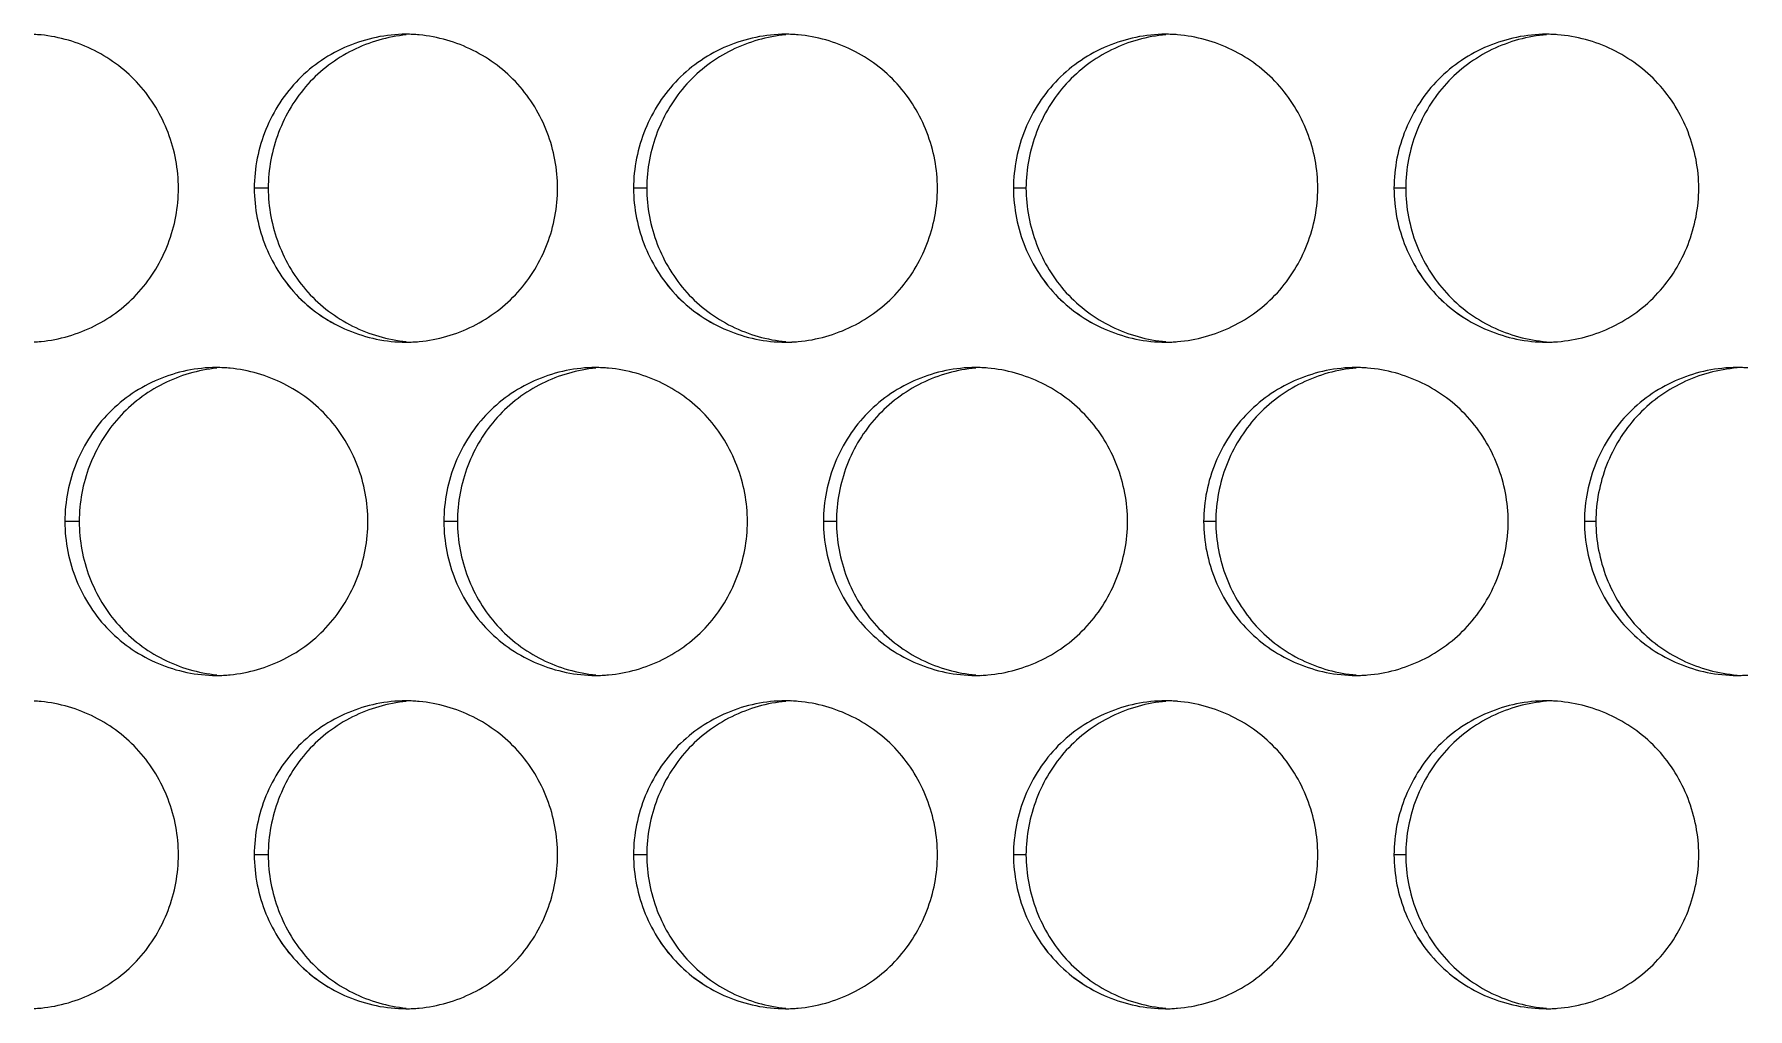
# Model space of a CAD drawing. Header units: millimetres. Extents: x 1177 to 4147, y 93 to 2194.
# Drawn here: x 1663.32 to 1696.71, y 1862.72 to 1881.71 of the extents above; entities that cross this region are included whole.
import ezdxf

# ---------------------------------------------------------------- set-up
doc = ezdxf.new("R2010")
doc.units = ezdxf.units.MM
doc.header["$LTSCALE"] = 0.1
doc.layers.add('标注', color=251, linetype='Continuous', lineweight=9)

msp = doc.modelspace()

# ---------------------------------------------------------------- linework, layer by layer
at = {"layer": '标注'}
for p, q in [((1667.882, 1878.712), (1667.61, 1878.712)), ((1667.882, 1878.712), (1667.61, 1878.712)), ((1675.259, 1878.712), (1675.001, 1878.712)), ((1675.259, 1878.712), (1675.001, 1878.712)), ((1682.649, 1878.712), (1682.405, 1878.712)), ((1682.649, 1878.712), (1682.405, 1878.712)), ((1690.05, 1878.712), (1689.82, 1878.712)), ((1690.05, 1878.712), (1689.82, 1878.712)), ((1664.198, 1872.217), (1663.919, 1872.217)), ((1671.569, 1872.217), (1671.304, 1872.217)), ((1678.953, 1872.217), (1678.701, 1872.217)), ((1686.348, 1872.217), (1686.111, 1872.217)), ((1693.755, 1872.217), (1693.531, 1872.217)), ((1667.882, 1865.722), (1667.61, 1865.722)), ((1667.882, 1865.722), (1667.61, 1865.722)), ((1675.259, 1865.722), (1675.001, 1865.722)), ((1675.259, 1865.722), (1675.001, 1865.722)), ((1682.649, 1865.722), (1682.405, 1865.722)), ((1682.649, 1865.722), (1682.405, 1865.722)), ((1690.05, 1865.722), (1689.82, 1865.722)), ((1690.05, 1865.722), (1689.82, 1865.722))]:
    msp.add_line(p, q, dxfattribs=at)
for centre, radius, start, end in [((1663.178, 1878.898), 2.814, 84.382, 87.0654), ((1663.178, 1878.898), 2.814, 84.382, 87.0654), ((1670.565, 1878.937), 2.775, 87.2199, 89.9959), ((1670.565, 1878.937), 2.775, 87.2199, 89.9959), ((1670.562, 1878.892), 2.82, 84.6767, 87.2203), ((1670.562, 1878.892), 2.82, 84.6767, 87.2203), ((1677.961, 1878.929), 2.783, 87.3736, 89.9963), ((1677.961, 1878.929), 2.783, 87.3736, 89.9963), ((1677.959, 1878.886), 2.826, 84.9693, 87.374), ((1677.959, 1878.886), 2.826, 84.9693, 87.374), ((1685.369, 1878.921), 2.791, 87.5261, 89.9967), ((1685.369, 1878.921), 2.791, 87.5261, 89.9967), ((1685.367, 1878.881), 2.831, 85.2599, 87.5264), ((1685.367, 1878.881), 2.831, 85.2599, 87.5264), ((1692.789, 1878.914), 2.798, 87.6774, 89.9971), ((1692.789, 1878.914), 2.798, 87.6774, 89.9971), ((1692.787, 1878.876), 2.836, 85.5486, 87.6777), ((1692.787, 1878.876), 2.836, 85.5486, 87.6777), ((1663.178, 1878.526), 2.814, 272.9346, 275.618), ((1663.178, 1878.526), 2.814, 272.9346, 275.618), ((1670.565, 1878.488), 2.775, 270.0041, 272.7801), ((1670.565, 1878.488), 2.775, 270.0041, 272.7801), ((1670.562, 1878.532), 2.82, 272.7797, 275.3233), ((1670.562, 1878.532), 2.82, 272.7797, 275.3233), ((1677.961, 1878.495), 2.783, 270.0037, 272.6264), ((1677.961, 1878.495), 2.783, 270.0037, 272.6264), ((1677.959, 1878.538), 2.826, 272.626, 275.0307), ((1677.959, 1878.538), 2.826, 272.626, 275.0307), ((1685.369, 1878.503), 2.791, 270.0033, 272.4739), ((1685.369, 1878.503), 2.791, 270.0033, 272.4739), ((1685.367, 1878.543), 2.831, 272.4736, 274.7401), ((1685.367, 1878.543), 2.831, 272.4736, 274.7401), ((1692.789, 1878.51), 2.798, 270.0029, 272.3226), ((1692.789, 1878.51), 2.798, 270.0029, 272.3226), ((1692.787, 1878.548), 2.836, 272.3223, 274.4514), ((1692.787, 1878.548), 2.836, 272.3223, 274.4514), ((1666.871, 1872.445), 2.771, 87.1426, 89.9956), ((1666.869, 1872.399), 2.817, 84.5296, 87.143), ((1674.261, 1872.437), 2.779, 87.2969, 89.9961), ((1674.259, 1872.394), 2.823, 84.8233, 87.2973), ((1681.664, 1872.43), 2.787, 87.45, 89.9965), ((1681.662, 1872.388), 2.829, 85.1149, 87.4503), ((1689.078, 1872.423), 2.794, 87.6019, 89.9969), ((1689.076, 1872.383), 2.833, 85.4045, 87.6022), ((1696.502, 1872.416), 2.801, 87.7527, 89.9973), ((1696.501, 1872.379), 2.838, 85.6923, 87.753), ((1666.871, 1871.988), 2.771, 270.0044, 272.8574), ((1666.869, 1872.034), 2.817, 272.857, 275.4704), ((1674.261, 1871.996), 2.779, 270.0039, 272.7031), ((1674.259, 1872.04), 2.823, 272.7027, 275.1767), ((1681.664, 1872.004), 2.787, 270.0035, 272.55), ((1681.662, 1872.045), 2.829, 272.5497, 274.8851), ((1689.078, 1872.011), 2.794, 270.0031, 272.3981), ((1689.076, 1872.05), 2.833, 272.3978, 274.5955), ((1696.502, 1872.018), 2.801, 270.0027, 272.2473), ((1696.501, 1872.055), 2.838, 272.247, 274.3077), ((1663.178, 1865.907), 2.814, 84.382, 87.0654), ((1663.178, 1865.907), 2.814, 84.382, 87.0654), ((1670.565, 1865.946), 2.775, 87.2199, 89.9959), ((1670.565, 1865.946), 2.775, 87.2199, 89.9959), ((1670.562, 1865.901), 2.82, 84.6767, 87.2203), ((1670.562, 1865.901), 2.82, 84.6767, 87.2203), ((1677.961, 1865.938), 2.783, 87.3736, 89.9963), ((1677.961, 1865.938), 2.783, 87.3736, 89.9963), ((1677.959, 1865.896), 2.826, 84.9693, 87.374), ((1677.959, 1865.896), 2.826, 84.9693, 87.374), ((1685.369, 1865.931), 2.791, 87.5261, 89.9967), ((1685.369, 1865.931), 2.791, 87.5261, 89.9967), ((1685.367, 1865.891), 2.831, 85.2599, 87.5264), ((1685.367, 1865.891), 2.831, 85.2599, 87.5264), ((1692.789, 1865.924), 2.798, 87.6774, 89.9971), ((1692.789, 1865.924), 2.798, 87.6774, 89.9971), ((1692.787, 1865.886), 2.836, 85.5486, 87.6777), ((1692.787, 1865.886), 2.836, 85.5486, 87.6777), ((1663.178, 1865.536), 2.814, 272.9346, 275.618), ((1663.178, 1865.536), 2.814, 272.9346, 275.618), ((1670.565, 1865.497), 2.775, 270.0041, 272.7801), ((1670.565, 1865.497), 2.775, 270.0041, 272.7801), ((1670.562, 1865.542), 2.82, 272.7797, 275.3233), ((1670.562, 1865.542), 2.82, 272.7797, 275.3233), ((1677.961, 1865.505), 2.783, 270.0037, 272.6264), ((1677.961, 1865.505), 2.783, 270.0037, 272.6264), ((1677.959, 1865.548), 2.826, 272.626, 275.0307), ((1677.959, 1865.548), 2.826, 272.626, 275.0307), ((1685.369, 1865.512), 2.791, 270.0033, 272.4739), ((1685.369, 1865.512), 2.791, 270.0033, 272.4739), ((1685.367, 1865.553), 2.831, 272.4736, 274.7401), ((1685.367, 1865.553), 2.831, 272.4736, 274.7401), ((1692.789, 1865.519), 2.798, 270.0029, 272.3226), ((1692.789, 1865.519), 2.798, 270.0029, 272.3226), ((1692.787, 1865.557), 2.836, 272.3223, 274.4514), ((1692.787, 1865.557), 2.836, 272.3223, 274.4514)]:
    msp.add_arc(centre, radius, start, end, dxfattribs=at)
for points, knots in [([(1666.133, 1878.712), (1666.133, 1879.079), (1665.992, 1879.817), (1665.417, 1880.778), (1664.528, 1881.453), (1663.814, 1881.663), (1663.454, 1881.699)], [0, 0, 0, 0, 0.251882, 0.502594, 0.751694, 1, 1, 1, 1]), ([(1666.133, 1878.712), (1666.133, 1879.079), (1665.992, 1879.817), (1665.417, 1880.778), (1664.528, 1881.453), (1663.814, 1881.663), (1663.454, 1881.699)], [0, 0, 0, 0, 0.251882, 0.502594, 0.751694, 1, 1, 1, 1]), ([(1670.572, 1881.7), (1670.211, 1881.666), (1669.494, 1881.458), (1668.601, 1880.784), (1668.023, 1879.82), (1667.882, 1879.08), (1667.882, 1878.712)], [0, 0, 0, 0, 0.248267, 0.497316, 0.748031, 1, 1, 1, 1]), ([(1670.572, 1881.7), (1670.211, 1881.666), (1669.494, 1881.458), (1668.601, 1880.784), (1668.023, 1879.82), (1667.882, 1879.08), (1667.882, 1878.712)], [0, 0, 0, 0, 0.248267, 0.497316, 0.748031, 1, 1, 1, 1]), ([(1673.522, 1878.712), (1673.522, 1879.08), (1673.38, 1879.821), (1672.8, 1880.784), (1671.904, 1881.458), (1671.186, 1881.666), (1670.824, 1881.7)], [0, 0, 0, 0, 0.251703, 0.502328, 0.751505, 1, 1, 1, 1]), ([(1673.522, 1878.712), (1673.522, 1879.08), (1673.38, 1879.821), (1672.8, 1880.784), (1671.904, 1881.458), (1671.186, 1881.666), (1670.824, 1881.7)], [0, 0, 0, 0, 0.251703, 0.502328, 0.751505, 1, 1, 1, 1]), ([(1677.968, 1881.701), (1677.605, 1881.669), (1676.884, 1881.463), (1675.985, 1880.79), (1675.402, 1879.824), (1675.259, 1879.082), (1675.259, 1878.712)], [0, 0, 0, 0, 0.248447, 0.497573, 0.748204, 1, 1, 1, 1]), ([(1677.968, 1881.701), (1677.605, 1881.669), (1676.884, 1881.463), (1675.985, 1880.79), (1675.402, 1879.824), (1675.259, 1879.082), (1675.259, 1878.712)], [0, 0, 0, 0, 0.248447, 0.497573, 0.748204, 1, 1, 1, 1]), ([(1680.923, 1878.712), (1680.923, 1879.082), (1680.78, 1879.825), (1680.195, 1880.79), (1679.293, 1881.464), (1678.571, 1881.669), (1678.207, 1881.701)], [0, 0, 0, 0, 0.251533, 0.502074, 0.751327, 1, 1, 1, 1]), ([(1680.923, 1878.712), (1680.923, 1879.082), (1680.78, 1879.825), (1680.195, 1880.79), (1679.293, 1881.464), (1678.571, 1881.669), (1678.207, 1881.701)], [0, 0, 0, 0, 0.251533, 0.502074, 0.751327, 1, 1, 1, 1]), ([(1685.376, 1881.702), (1685.011, 1881.672), (1684.286, 1881.469), (1683.38, 1880.796), (1682.793, 1879.828), (1682.649, 1879.083), (1682.649, 1878.712)], [0, 0, 0, 0, 0.248617, 0.497817, 0.748368, 1, 1, 1, 1]), ([(1685.376, 1881.702), (1685.011, 1881.672), (1684.286, 1881.469), (1683.38, 1880.796), (1682.793, 1879.828), (1682.649, 1879.083), (1682.649, 1878.712)], [0, 0, 0, 0, 0.248617, 0.497817, 0.748368, 1, 1, 1, 1]), ([(1688.336, 1878.712), (1688.336, 1879.083), (1688.191, 1879.829), (1687.602, 1880.796), (1686.694, 1881.469), (1685.967, 1881.672), (1685.601, 1881.702)], [0, 0, 0, 0, 0.251371, 0.501834, 0.751159, 1, 1, 1, 1]), ([(1688.336, 1878.712), (1688.336, 1879.083), (1688.191, 1879.829), (1687.602, 1880.796), (1686.694, 1881.469), (1685.967, 1881.672), (1685.601, 1881.702)], [0, 0, 0, 0, 0.251371, 0.501834, 0.751159, 1, 1, 1, 1]), ([(1692.795, 1881.703), (1692.428, 1881.675), (1691.699, 1881.474), (1690.787, 1880.801), (1690.195, 1879.832), (1690.05, 1879.084), (1690.05, 1878.712)], [0, 0, 0, 0, 0.248776, 0.498047, 0.748524, 1, 1, 1, 1]), ([(1692.795, 1881.703), (1692.428, 1881.675), (1691.699, 1881.474), (1690.787, 1880.801), (1690.195, 1879.832), (1690.05, 1879.084), (1690.05, 1878.712)], [0, 0, 0, 0, 0.248776, 0.498047, 0.748524, 1, 1, 1, 1]), ([(1695.76, 1878.712), (1695.76, 1879.084), (1695.614, 1879.832), (1695.02, 1880.802), (1694.105, 1881.474), (1693.375, 1881.675), (1693.007, 1881.704)], [0, 0, 0, 0, 0.251218, 0.501606, 0.751001, 1, 1, 1, 1]), ([(1695.76, 1878.712), (1695.76, 1879.084), (1695.614, 1879.832), (1695.02, 1880.802), (1694.105, 1881.474), (1693.375, 1881.675), (1693.007, 1881.704)], [0, 0, 0, 0, 0.251218, 0.501606, 0.751001, 1, 1, 1, 1]), ([(1663.454, 1875.726), (1663.814, 1875.761), (1664.528, 1875.971), (1665.417, 1876.646), (1665.992, 1877.607), (1666.133, 1878.345), (1666.133, 1878.712)], [0, 0, 0, 0, 0.248306, 0.497406, 0.748118, 1, 1, 1, 1]), ([(1663.454, 1875.726), (1663.814, 1875.761), (1664.528, 1875.971), (1665.417, 1876.646), (1665.992, 1877.607), (1666.133, 1878.345), (1666.133, 1878.712)], [0, 0, 0, 0, 0.248306, 0.497406, 0.748118, 1, 1, 1, 1]), ([(1667.882, 1878.712), (1667.882, 1878.344), (1668.023, 1877.604), (1668.601, 1876.641), (1669.494, 1875.966), (1670.211, 1875.758), (1670.572, 1875.724)], [0, 0, 0, 0, 0.251969, 0.502684, 0.751733, 1, 1, 1, 1]), ([(1667.882, 1878.712), (1667.882, 1878.344), (1668.023, 1877.604), (1668.601, 1876.641), (1669.494, 1875.966), (1670.211, 1875.758), (1670.572, 1875.724)], [0, 0, 0, 0, 0.251969, 0.502684, 0.751733, 1, 1, 1, 1]), ([(1670.824, 1875.724), (1671.186, 1875.758), (1671.904, 1875.966), (1672.8, 1876.64), (1673.38, 1877.603), (1673.522, 1878.344), (1673.522, 1878.712)], [0, 0, 0, 0, 0.248495, 0.497672, 0.748297, 1, 1, 1, 1]), ([(1670.824, 1875.724), (1671.186, 1875.758), (1671.904, 1875.966), (1672.8, 1876.64), (1673.38, 1877.603), (1673.522, 1878.344), (1673.522, 1878.712)], [0, 0, 0, 0, 0.248495, 0.497672, 0.748297, 1, 1, 1, 1]), ([(1675.259, 1878.712), (1675.259, 1878.343), (1675.402, 1877.6), (1675.985, 1876.635), (1676.884, 1875.961), (1677.605, 1875.755), (1677.968, 1875.723)], [0, 0, 0, 0, 0.251796, 0.502427, 0.751553, 1, 1, 1, 1]), ([(1675.259, 1878.712), (1675.259, 1878.343), (1675.402, 1877.6), (1675.985, 1876.635), (1676.884, 1875.961), (1677.605, 1875.755), (1677.968, 1875.723)], [0, 0, 0, 0, 0.251796, 0.502427, 0.751553, 1, 1, 1, 1]), ([(1678.207, 1875.723), (1678.571, 1875.755), (1679.293, 1875.961), (1680.195, 1876.634), (1680.78, 1877.599), (1680.923, 1878.342), (1680.923, 1878.712)], [0, 0, 0, 0, 0.248673, 0.497926, 0.748467, 1, 1, 1, 1]), ([(1678.207, 1875.723), (1678.571, 1875.755), (1679.293, 1875.961), (1680.195, 1876.634), (1680.78, 1877.599), (1680.923, 1878.342), (1680.923, 1878.712)], [0, 0, 0, 0, 0.248673, 0.497926, 0.748467, 1, 1, 1, 1]), ([(1682.649, 1878.712), (1682.649, 1878.341), (1682.793, 1877.596), (1683.38, 1876.629), (1684.286, 1875.956), (1685.011, 1875.752), (1685.376, 1875.722)], [0, 0, 0, 0, 0.251632, 0.502183, 0.751383, 1, 1, 1, 1]), ([(1682.649, 1878.712), (1682.649, 1878.341), (1682.793, 1877.596), (1683.38, 1876.629), (1684.286, 1875.956), (1685.011, 1875.752), (1685.376, 1875.722)], [0, 0, 0, 0, 0.251632, 0.502183, 0.751383, 1, 1, 1, 1]), ([(1685.601, 1875.722), (1685.967, 1875.752), (1686.694, 1875.955), (1687.602, 1876.628), (1688.191, 1877.596), (1688.336, 1878.341), (1688.336, 1878.712)], [0, 0, 0, 0, 0.248841, 0.498166, 0.748629, 1, 1, 1, 1]), ([(1685.601, 1875.722), (1685.967, 1875.752), (1686.694, 1875.955), (1687.602, 1876.628), (1688.191, 1877.596), (1688.336, 1878.341), (1688.336, 1878.712)], [0, 0, 0, 0, 0.248841, 0.498166, 0.748629, 1, 1, 1, 1]), ([(1690.05, 1878.712), (1690.05, 1878.34), (1690.195, 1877.592), (1690.787, 1876.623), (1691.699, 1875.95), (1692.428, 1875.749), (1692.795, 1875.721)], [0, 0, 0, 0, 0.251476, 0.501953, 0.751224, 1, 1, 1, 1]), ([(1690.05, 1878.712), (1690.05, 1878.34), (1690.195, 1877.592), (1690.787, 1876.623), (1691.699, 1875.95), (1692.428, 1875.749), (1692.795, 1875.721)], [0, 0, 0, 0, 0.251476, 0.501953, 0.751224, 1, 1, 1, 1]), ([(1693.007, 1875.721), (1693.375, 1875.749), (1694.105, 1875.95), (1695.02, 1876.622), (1695.614, 1877.592), (1695.76, 1878.34), (1695.76, 1878.712)], [0, 0, 0, 0, 0.248999, 0.498394, 0.748782, 1, 1, 1, 1]), ([(1693.007, 1875.721), (1693.375, 1875.749), (1694.105, 1875.95), (1695.02, 1876.622), (1695.614, 1877.592), (1695.76, 1878.34), (1695.76, 1878.712)], [0, 0, 0, 0, 0.248999, 0.498394, 0.748782, 1, 1, 1, 1]), ([(1667.838, 1877.565), (1667.984, 1877.206), (1668.415, 1876.535), (1669.079, 1876.093), (1669.435, 1875.944)], [0, 0, 0, 0, 0.501322, 1, 1, 1, 1]), ([(1675.229, 1877.565), (1675.376, 1877.205), (1675.808, 1876.535), (1676.473, 1876.093), (1676.829, 1875.944)], [0, 0, 0, 0, 0.501161, 1, 1, 1, 1]), ([(1682.633, 1877.565), (1682.78, 1877.205), (1683.213, 1876.535), (1683.879, 1876.093), (1684.236, 1875.944)], [0, 0, 0, 0, 0.501009, 1, 1, 1, 1]), ([(1690.049, 1877.565), (1690.196, 1877.205), (1690.63, 1876.534), (1691.296, 1876.093), (1691.654, 1875.944)], [0, 0, 0, 0, 0.500865, 1, 1, 1, 1]), ([(1666.878, 1875.204), (1666.518, 1875.169), (1665.803, 1874.96), (1664.914, 1874.285), (1664.338, 1873.323), (1664.198, 1872.585), (1664.198, 1872.217)], [0, 0, 0, 0, 0.248174, 0.497183, 0.747941, 1, 1, 1, 1]), ([(1669.826, 1872.217), (1669.826, 1872.585), (1669.684, 1873.324), (1669.107, 1874.286), (1668.215, 1874.96), (1667.499, 1875.17), (1667.137, 1875.204)], [0, 0, 0, 0, 0.251792, 0.50246, 0.751598, 1, 1, 1, 1]), ([(1674.268, 1875.205), (1673.906, 1875.172), (1673.187, 1874.965), (1672.291, 1874.291), (1671.711, 1873.327), (1671.569, 1872.586), (1671.569, 1872.217)], [0, 0, 0, 0, 0.248358, 0.497446, 0.748118, 1, 1, 1, 1]), ([(1677.221, 1872.217), (1677.221, 1872.586), (1677.078, 1873.328), (1676.496, 1874.292), (1675.597, 1874.966), (1674.877, 1875.173), (1674.514, 1875.205)], [0, 0, 0, 0, 0.251617, 0.502199, 0.751415, 1, 1, 1, 1]), ([(1681.67, 1875.207), (1681.306, 1875.175), (1680.583, 1874.971), (1679.681, 1874.297), (1679.096, 1873.331), (1678.953, 1872.587), (1678.953, 1872.217)], [0, 0, 0, 0, 0.248533, 0.497696, 0.748287, 1, 1, 1, 1]), ([(1684.628, 1872.217), (1684.628, 1872.587), (1684.484, 1873.331), (1683.897, 1874.298), (1682.992, 1874.971), (1682.268, 1875.175), (1681.903, 1875.207)], [0, 0, 0, 0, 0.251451, 0.501952, 0.751242, 1, 1, 1, 1]), ([(1689.084, 1875.208), (1688.718, 1875.178), (1687.991, 1874.976), (1687.082, 1874.303), (1686.492, 1873.335), (1686.348, 1872.588), (1686.348, 1872.217)], [0, 0, 0, 0, 0.248698, 0.497934, 0.748447, 1, 1, 1, 1]), ([(1692.046, 1872.217), (1692.046, 1872.588), (1691.901, 1873.335), (1691.309, 1874.304), (1690.398, 1874.976), (1689.67, 1875.178), (1689.303, 1875.208)], [0, 0, 0, 0, 0.251294, 0.501718, 0.751079, 1, 1, 1, 1]), ([(1696.509, 1875.209), (1696.141, 1875.181), (1695.41, 1874.981), (1694.495, 1874.309), (1693.9, 1873.338), (1693.755, 1872.589), (1693.755, 1872.217)], [0, 0, 0, 0, 0.248852, 0.498158, 0.748599, 1, 1, 1, 1]), ([(1664.198, 1872.217), (1664.198, 1871.849), (1664.338, 1871.11), (1664.914, 1870.148), (1665.803, 1869.474), (1666.518, 1869.264), (1666.878, 1869.23)], [0, 0, 0, 0, 0.252059, 0.502817, 0.751826, 1, 1, 1, 1]), ([(1667.137, 1869.23), (1667.499, 1869.264), (1668.215, 1869.473), (1669.107, 1870.148), (1669.684, 1871.11), (1669.826, 1871.849), (1669.826, 1872.217)], [0, 0, 0, 0, 0.248402, 0.49754, 0.748208, 1, 1, 1, 1]), ([(1671.569, 1872.217), (1671.569, 1871.848), (1671.711, 1871.107), (1672.291, 1870.142), (1673.187, 1869.468), (1673.906, 1869.261), (1674.268, 1869.228)], [0, 0, 0, 0, 0.251882, 0.502554, 0.751642, 1, 1, 1, 1]), ([(1674.514, 1869.228), (1674.877, 1869.261), (1675.597, 1869.468), (1676.496, 1870.142), (1677.078, 1871.106), (1677.221, 1871.848), (1677.221, 1872.217)], [0, 0, 0, 0, 0.248585, 0.497801, 0.748383, 1, 1, 1, 1]), ([(1678.953, 1872.217), (1678.953, 1871.847), (1679.096, 1871.103), (1679.681, 1870.136), (1680.583, 1869.463), (1681.306, 1869.258), (1681.67, 1869.227)], [0, 0, 0, 0, 0.251713, 0.502304, 0.751467, 1, 1, 1, 1]), ([(1681.903, 1869.227), (1682.268, 1869.258), (1682.992, 1869.463), (1683.897, 1870.136), (1684.484, 1871.102), (1684.628, 1871.847), (1684.628, 1872.217)], [0, 0, 0, 0, 0.248758, 0.498048, 0.748549, 1, 1, 1, 1]), ([(1686.348, 1872.217), (1686.348, 1871.846), (1686.492, 1871.099), (1687.082, 1870.13), (1687.991, 1869.458), (1688.718, 1869.255), (1689.084, 1869.226)], [0, 0, 0, 0, 0.251553, 0.502066, 0.751302, 1, 1, 1, 1]), ([(1689.303, 1869.226), (1689.67, 1869.255), (1690.398, 1869.458), (1691.309, 1870.13), (1691.901, 1871.098), (1692.046, 1871.845), (1692.046, 1872.217)], [0, 0, 0, 0, 0.248921, 0.498282, 0.748706, 1, 1, 1, 1]), ([(1693.755, 1872.217), (1693.755, 1871.844), (1693.9, 1871.095), (1694.495, 1870.125), (1695.41, 1869.453), (1696.141, 1869.253), (1696.509, 1869.225)], [0, 0, 0, 0, 0.251401, 0.501842, 0.751148, 1, 1, 1, 1]), ([(1666.133, 1865.722), (1666.133, 1866.089), (1665.992, 1866.827), (1665.417, 1867.788), (1664.528, 1868.463), (1663.814, 1868.673), (1663.454, 1868.708)], [0, 0, 0, 0, 0.251882, 0.502594, 0.751694, 1, 1, 1, 1]), ([(1666.133, 1865.722), (1666.133, 1866.089), (1665.992, 1866.827), (1665.417, 1867.788), (1664.528, 1868.463), (1663.814, 1868.673), (1663.454, 1868.708)], [0, 0, 0, 0, 0.251882, 0.502594, 0.751694, 1, 1, 1, 1]), ([(1670.572, 1868.71), (1670.211, 1868.676), (1669.494, 1868.468), (1668.601, 1867.793), (1668.023, 1866.83), (1667.882, 1866.09), (1667.882, 1865.722)], [0, 0, 0, 0, 0.248267, 0.497316, 0.748031, 1, 1, 1, 1]), ([(1670.572, 1868.71), (1670.211, 1868.676), (1669.494, 1868.468), (1668.601, 1867.793), (1668.023, 1866.83), (1667.882, 1866.09), (1667.882, 1865.722)], [0, 0, 0, 0, 0.248267, 0.497316, 0.748031, 1, 1, 1, 1]), ([(1673.522, 1865.722), (1673.522, 1866.09), (1673.38, 1866.831), (1672.8, 1867.794), (1671.904, 1868.468), (1671.186, 1868.676), (1670.824, 1868.71)], [0, 0, 0, 0, 0.251703, 0.502328, 0.751505, 1, 1, 1, 1]), ([(1673.522, 1865.722), (1673.522, 1866.09), (1673.38, 1866.831), (1672.8, 1867.794), (1671.904, 1868.468), (1671.186, 1868.676), (1670.824, 1868.71)], [0, 0, 0, 0, 0.251703, 0.502328, 0.751505, 1, 1, 1, 1]), ([(1677.968, 1868.711), (1677.605, 1868.679), (1676.884, 1868.473), (1675.985, 1867.799), (1675.402, 1866.834), (1675.259, 1866.091), (1675.259, 1865.722)], [0, 0, 0, 0, 0.248447, 0.497573, 0.748204, 1, 1, 1, 1]), ([(1677.968, 1868.711), (1677.605, 1868.679), (1676.884, 1868.473), (1675.985, 1867.799), (1675.402, 1866.834), (1675.259, 1866.091), (1675.259, 1865.722)], [0, 0, 0, 0, 0.248447, 0.497573, 0.748204, 1, 1, 1, 1]), ([(1680.923, 1865.722), (1680.923, 1866.091), (1680.78, 1866.834), (1680.195, 1867.8), (1679.293, 1868.473), (1678.571, 1868.679), (1678.207, 1868.711)], [0, 0, 0, 0, 0.251533, 0.502074, 0.751327, 1, 1, 1, 1]), ([(1680.923, 1865.722), (1680.923, 1866.091), (1680.78, 1866.834), (1680.195, 1867.8), (1679.293, 1868.473), (1678.571, 1868.679), (1678.207, 1868.711)], [0, 0, 0, 0, 0.251533, 0.502074, 0.751327, 1, 1, 1, 1]), ([(1685.376, 1868.712), (1685.011, 1868.682), (1684.286, 1868.478), (1683.38, 1867.805), (1682.793, 1866.838), (1682.649, 1866.092), (1682.649, 1865.722)], [0, 0, 0, 0, 0.248617, 0.497817, 0.748368, 1, 1, 1, 1]), ([(1685.376, 1868.712), (1685.011, 1868.682), (1684.286, 1868.478), (1683.38, 1867.805), (1682.793, 1866.838), (1682.649, 1866.092), (1682.649, 1865.722)], [0, 0, 0, 0, 0.248617, 0.497817, 0.748368, 1, 1, 1, 1]), ([(1688.336, 1865.722), (1688.336, 1866.092), (1688.191, 1866.838), (1687.602, 1867.806), (1686.694, 1868.478), (1685.967, 1868.682), (1685.601, 1868.712)], [0, 0, 0, 0, 0.251371, 0.501834, 0.751159, 1, 1, 1, 1]), ([(1688.336, 1865.722), (1688.336, 1866.092), (1688.191, 1866.838), (1687.602, 1867.806), (1686.694, 1868.478), (1685.967, 1868.682), (1685.601, 1868.712)], [0, 0, 0, 0, 0.251371, 0.501834, 0.751159, 1, 1, 1, 1]), ([(1692.795, 1868.713), (1692.428, 1868.684), (1691.699, 1868.483), (1690.787, 1867.811), (1690.195, 1866.841), (1690.05, 1866.094), (1690.05, 1865.722)], [0, 0, 0, 0, 0.248776, 0.498047, 0.748524, 1, 1, 1, 1]), ([(1692.795, 1868.713), (1692.428, 1868.684), (1691.699, 1868.483), (1690.787, 1867.811), (1690.195, 1866.841), (1690.05, 1866.094), (1690.05, 1865.722)], [0, 0, 0, 0, 0.248776, 0.498047, 0.748524, 1, 1, 1, 1]), ([(1695.76, 1865.722), (1695.76, 1866.094), (1695.614, 1866.842), (1695.02, 1867.812), (1694.105, 1868.484), (1693.375, 1868.685), (1693.007, 1868.713)], [0, 0, 0, 0, 0.251218, 0.501606, 0.751001, 1, 1, 1, 1]), ([(1695.76, 1865.722), (1695.76, 1866.094), (1695.614, 1866.842), (1695.02, 1867.812), (1694.105, 1868.484), (1693.375, 1868.685), (1693.007, 1868.713)], [0, 0, 0, 0, 0.251218, 0.501606, 0.751001, 1, 1, 1, 1]), ([(1663.454, 1862.735), (1663.814, 1862.771), (1664.528, 1862.981), (1665.417, 1863.656), (1665.992, 1864.616), (1666.133, 1865.354), (1666.133, 1865.722)], [0, 0, 0, 0, 0.248306, 0.497406, 0.748118, 1, 1, 1, 1]), ([(1663.454, 1862.735), (1663.814, 1862.771), (1664.528, 1862.981), (1665.417, 1863.656), (1665.992, 1864.616), (1666.133, 1865.354), (1666.133, 1865.722)], [0, 0, 0, 0, 0.248306, 0.497406, 0.748118, 1, 1, 1, 1]), ([(1667.882, 1865.722), (1667.882, 1865.353), (1668.023, 1864.613), (1668.601, 1863.65), (1669.494, 1862.976), (1670.211, 1862.768), (1670.572, 1862.734)], [0, 0, 0, 0, 0.251969, 0.502684, 0.751733, 1, 1, 1, 1]), ([(1667.882, 1865.722), (1667.882, 1865.353), (1668.023, 1864.613), (1668.601, 1863.65), (1669.494, 1862.976), (1670.211, 1862.768), (1670.572, 1862.734)], [0, 0, 0, 0, 0.251969, 0.502684, 0.751733, 1, 1, 1, 1]), ([(1670.824, 1862.734), (1671.186, 1862.768), (1671.904, 1862.975), (1672.8, 1863.65), (1673.38, 1864.613), (1673.522, 1865.353), (1673.522, 1865.722)], [0, 0, 0, 0, 0.248495, 0.497672, 0.748297, 1, 1, 1, 1]), ([(1670.824, 1862.734), (1671.186, 1862.768), (1671.904, 1862.975), (1672.8, 1863.65), (1673.38, 1864.613), (1673.522, 1865.353), (1673.522, 1865.722)], [0, 0, 0, 0, 0.248495, 0.497672, 0.748297, 1, 1, 1, 1]), ([(1675.259, 1865.722), (1675.259, 1865.352), (1675.402, 1864.609), (1675.985, 1863.644), (1676.884, 1862.97), (1677.605, 1862.765), (1677.968, 1862.733)], [0, 0, 0, 0, 0.251796, 0.502427, 0.751553, 1, 1, 1, 1]), ([(1675.259, 1865.722), (1675.259, 1865.352), (1675.402, 1864.609), (1675.985, 1863.644), (1676.884, 1862.97), (1677.605, 1862.765), (1677.968, 1862.733)], [0, 0, 0, 0, 0.251796, 0.502427, 0.751553, 1, 1, 1, 1]), ([(1678.207, 1862.733), (1678.571, 1862.765), (1679.293, 1862.97), (1680.195, 1863.644), (1680.78, 1864.609), (1680.923, 1865.352), (1680.923, 1865.722)], [0, 0, 0, 0, 0.248673, 0.497926, 0.748467, 1, 1, 1, 1]), ([(1678.207, 1862.733), (1678.571, 1862.765), (1679.293, 1862.97), (1680.195, 1863.644), (1680.78, 1864.609), (1680.923, 1865.352), (1680.923, 1865.722)], [0, 0, 0, 0, 0.248673, 0.497926, 0.748467, 1, 1, 1, 1]), ([(1682.649, 1865.722), (1682.649, 1865.351), (1682.793, 1864.606), (1683.38, 1863.638), (1684.286, 1862.965), (1685.011, 1862.762), (1685.376, 1862.731)], [0, 0, 0, 0, 0.251632, 0.502183, 0.751383, 1, 1, 1, 1]), ([(1682.649, 1865.722), (1682.649, 1865.351), (1682.793, 1864.606), (1683.38, 1863.638), (1684.286, 1862.965), (1685.011, 1862.762), (1685.376, 1862.731)], [0, 0, 0, 0, 0.251632, 0.502183, 0.751383, 1, 1, 1, 1]), ([(1685.601, 1862.731), (1685.967, 1862.762), (1686.694, 1862.965), (1687.602, 1863.638), (1688.191, 1864.605), (1688.336, 1865.351), (1688.336, 1865.722)], [0, 0, 0, 0, 0.248841, 0.498166, 0.748629, 1, 1, 1, 1]), ([(1685.601, 1862.731), (1685.967, 1862.762), (1686.694, 1862.965), (1687.602, 1863.638), (1688.191, 1864.605), (1688.336, 1865.351), (1688.336, 1865.722)], [0, 0, 0, 0, 0.248841, 0.498166, 0.748629, 1, 1, 1, 1]), ([(1690.05, 1865.722), (1690.05, 1865.35), (1690.195, 1864.602), (1690.787, 1863.632), (1691.699, 1862.96), (1692.428, 1862.759), (1692.795, 1862.73)], [0, 0, 0, 0, 0.251476, 0.501953, 0.751224, 1, 1, 1, 1]), ([(1690.05, 1865.722), (1690.05, 1865.35), (1690.195, 1864.602), (1690.787, 1863.632), (1691.699, 1862.96), (1692.428, 1862.759), (1692.795, 1862.73)], [0, 0, 0, 0, 0.251476, 0.501953, 0.751224, 1, 1, 1, 1]), ([(1693.007, 1862.73), (1693.375, 1862.759), (1694.105, 1862.96), (1695.02, 1863.632), (1695.614, 1864.601), (1695.76, 1865.35), (1695.76, 1865.722)], [0, 0, 0, 0, 0.248999, 0.498394, 0.748782, 1, 1, 1, 1]), ([(1693.007, 1862.73), (1693.375, 1862.759), (1694.105, 1862.96), (1695.02, 1863.632), (1695.614, 1864.601), (1695.76, 1865.35), (1695.76, 1865.722)], [0, 0, 0, 0, 0.248999, 0.498394, 0.748782, 1, 1, 1, 1]), ([(1667.838, 1864.574), (1667.984, 1864.215), (1668.415, 1863.545), (1669.079, 1863.103), (1669.435, 1862.953)], [0, 0, 0, 0, 0.501322, 1, 1, 1, 1]), ([(1675.229, 1864.574), (1675.376, 1864.215), (1675.808, 1863.545), (1676.473, 1863.103), (1676.829, 1862.953)], [0, 0, 0, 0, 0.501161, 1, 1, 1, 1]), ([(1682.633, 1864.574), (1682.78, 1864.215), (1683.213, 1863.544), (1683.879, 1863.103), (1684.236, 1862.953)], [0, 0, 0, 0, 0.501009, 1, 1, 1, 1]), ([(1690.049, 1864.574), (1690.196, 1864.215), (1690.63, 1863.544), (1691.296, 1863.103), (1691.654, 1862.953)], [0, 0, 0, 0, 0.500865, 1, 1, 1, 1])]:
    msp.add_open_spline(points, degree=3, knots=knots, dxfattribs=at)
for points in [[(1670.565, 1881.712), (1670.18, 1881.712), (1669.789, 1881.629), (1669.435, 1881.48)], [(1670.565, 1881.712), (1670.18, 1881.712), (1669.789, 1881.629), (1669.435, 1881.48)], [(1677.961, 1881.712), (1677.576, 1881.712), (1677.184, 1881.629), (1676.829, 1881.48)], [(1677.961, 1881.712), (1677.576, 1881.712), (1677.184, 1881.629), (1676.829, 1881.48)], [(1685.369, 1881.712), (1684.984, 1881.712), (1684.591, 1881.629), (1684.236, 1881.48)], [(1685.369, 1881.712), (1684.984, 1881.712), (1684.591, 1881.629), (1684.236, 1881.48)], [(1692.789, 1881.712), (1692.403, 1881.712), (1692.01, 1881.629), (1691.654, 1881.48)], [(1692.789, 1881.712), (1692.403, 1881.712), (1692.01, 1881.629), (1691.654, 1881.48)], [(1669.435, 1881.48), (1669.079, 1881.331), (1668.745, 1881.108), (1668.474, 1880.833)], [(1669.435, 1881.48), (1669.079, 1881.331), (1668.745, 1881.108), (1668.474, 1880.833)], [(1676.829, 1881.48), (1676.473, 1881.331), (1676.139, 1881.108), (1675.867, 1880.833)], [(1676.829, 1881.48), (1676.473, 1881.331), (1676.139, 1881.108), (1675.867, 1880.833)], [(1684.236, 1881.48), (1683.879, 1881.331), (1683.544, 1881.108), (1683.272, 1880.833)], [(1684.236, 1881.48), (1683.879, 1881.331), (1683.544, 1881.108), (1683.272, 1880.833)], [(1691.654, 1881.48), (1691.296, 1881.331), (1690.961, 1881.108), (1690.688, 1880.833)], [(1691.654, 1881.48), (1691.296, 1881.331), (1690.961, 1881.108), (1690.688, 1880.833)], [(1668.474, 1880.833), (1668.202, 1880.556), (1667.984, 1880.218), (1667.838, 1879.859)], [(1668.474, 1880.833), (1668.202, 1880.556), (1667.984, 1880.218), (1667.838, 1879.859)], [(1675.867, 1880.833), (1675.595, 1880.557), (1675.376, 1880.218), (1675.229, 1879.859)], [(1675.867, 1880.833), (1675.595, 1880.557), (1675.376, 1880.218), (1675.229, 1879.859)], [(1683.272, 1880.833), (1682.999, 1880.557), (1682.78, 1880.218), (1682.633, 1879.859)], [(1683.272, 1880.833), (1682.999, 1880.557), (1682.78, 1880.218), (1682.633, 1879.859)], [(1690.688, 1880.833), (1690.415, 1880.557), (1690.196, 1880.219), (1690.049, 1879.859)], [(1690.688, 1880.833), (1690.415, 1880.557), (1690.196, 1880.219), (1690.049, 1879.859)], [(1667.838, 1879.859), (1667.69, 1879.498), (1667.61, 1879.102), (1667.61, 1878.712)], [(1667.838, 1879.859), (1667.69, 1879.498), (1667.61, 1879.102), (1667.61, 1878.712)], [(1675.229, 1879.859), (1675.082, 1879.498), (1675.001, 1879.102), (1675.001, 1878.712)], [(1675.229, 1879.859), (1675.082, 1879.498), (1675.001, 1879.102), (1675.001, 1878.712)], [(1682.633, 1879.859), (1682.486, 1879.498), (1682.405, 1879.102), (1682.405, 1878.712)], [(1682.633, 1879.859), (1682.486, 1879.498), (1682.405, 1879.102), (1682.405, 1878.712)], [(1690.049, 1879.859), (1689.901, 1879.498), (1689.82, 1879.102), (1689.82, 1878.712)], [(1690.049, 1879.859), (1689.901, 1879.498), (1689.82, 1879.102), (1689.82, 1878.712)], [(1667.61, 1878.712), (1667.61, 1878.322), (1667.69, 1877.926), (1667.838, 1877.565)], [(1667.61, 1878.712), (1667.61, 1878.322), (1667.69, 1877.926), (1667.838, 1877.565)], [(1675.001, 1878.712), (1675.001, 1878.322), (1675.082, 1877.926), (1675.229, 1877.565)], [(1675.001, 1878.712), (1675.001, 1878.322), (1675.082, 1877.926), (1675.229, 1877.565)], [(1682.405, 1878.712), (1682.405, 1878.322), (1682.486, 1877.926), (1682.633, 1877.565)], [(1682.405, 1878.712), (1682.405, 1878.322), (1682.486, 1877.926), (1682.633, 1877.565)], [(1689.82, 1878.712), (1689.82, 1878.322), (1689.901, 1877.926), (1690.049, 1877.565)], [(1689.82, 1878.712), (1689.82, 1878.322), (1689.901, 1877.926), (1690.049, 1877.565)], [(1667.838, 1877.565), (1667.984, 1877.206), (1668.202, 1876.868), (1668.474, 1876.591)], [(1675.229, 1877.565), (1675.376, 1877.206), (1675.595, 1876.868), (1675.867, 1876.591)], [(1682.633, 1877.565), (1682.78, 1877.206), (1682.999, 1876.867), (1683.272, 1876.591)], [(1690.049, 1877.565), (1690.196, 1877.206), (1690.415, 1876.867), (1690.688, 1876.591)], [(1668.474, 1876.591), (1668.745, 1876.316), (1669.079, 1876.094), (1669.435, 1875.944)], [(1675.867, 1876.591), (1676.139, 1876.316), (1676.473, 1876.094), (1676.829, 1875.944)], [(1683.272, 1876.591), (1683.544, 1876.316), (1683.879, 1876.093), (1684.236, 1875.944)], [(1690.688, 1876.591), (1690.961, 1876.316), (1691.296, 1876.093), (1691.654, 1875.944)], [(1669.435, 1875.944), (1669.789, 1875.795), (1670.18, 1875.712), (1670.565, 1875.712)], [(1669.435, 1875.944), (1669.789, 1875.795), (1670.18, 1875.712), (1670.565, 1875.712)], [(1676.829, 1875.944), (1677.184, 1875.795), (1677.576, 1875.712), (1677.961, 1875.712)], [(1676.829, 1875.944), (1677.184, 1875.795), (1677.576, 1875.712), (1677.961, 1875.712)], [(1684.236, 1875.944), (1684.591, 1875.795), (1684.984, 1875.712), (1685.369, 1875.712)], [(1684.236, 1875.944), (1684.591, 1875.795), (1684.984, 1875.712), (1685.369, 1875.712)], [(1691.654, 1875.944), (1692.01, 1875.795), (1692.403, 1875.712), (1692.789, 1875.712)], [(1691.654, 1875.944), (1692.01, 1875.795), (1692.403, 1875.712), (1692.789, 1875.712)], [(1665.742, 1874.985), (1665.387, 1874.835), (1665.053, 1874.613), (1664.783, 1874.337)], [(1666.871, 1875.217), (1666.487, 1875.217), (1666.096, 1875.134), (1665.742, 1874.985)], [(1673.131, 1874.985), (1672.774, 1874.835), (1672.44, 1874.613), (1672.169, 1874.337)], [(1674.261, 1875.217), (1673.877, 1875.217), (1673.485, 1875.134), (1673.131, 1874.985)], [(1680.531, 1874.985), (1680.174, 1874.835), (1679.84, 1874.613), (1679.568, 1874.337)], [(1681.664, 1875.217), (1681.278, 1875.217), (1680.886, 1875.134), (1680.531, 1874.985)], [(1687.943, 1874.985), (1687.586, 1874.835), (1687.251, 1874.613), (1686.979, 1874.337)], [(1689.078, 1875.217), (1688.692, 1875.217), (1688.299, 1875.134), (1687.943, 1874.985)], [(1695.367, 1874.985), (1695.009, 1874.835), (1694.673, 1874.613), (1694.401, 1874.337)], [(1696.503, 1875.217), (1696.116, 1875.217), (1695.723, 1875.134), (1695.367, 1874.985)], [(1664.783, 1874.337), (1664.511, 1874.061), (1664.293, 1873.723), (1664.146, 1873.364)], [(1672.169, 1874.337), (1671.897, 1874.061), (1671.679, 1873.723), (1671.532, 1873.364)], [(1679.568, 1874.337), (1679.296, 1874.061), (1679.077, 1873.723), (1678.93, 1873.364)], [(1686.979, 1874.337), (1686.706, 1874.061), (1686.487, 1873.723), (1686.34, 1873.364)], [(1694.401, 1874.337), (1694.127, 1874.062), (1693.908, 1873.723), (1693.76, 1873.364)], [(1664.146, 1873.364), (1663.999, 1873.003), (1663.919, 1872.607), (1663.919, 1872.217)], [(1671.532, 1873.364), (1671.385, 1873.003), (1671.304, 1872.607), (1671.304, 1872.217)], [(1678.93, 1873.364), (1678.782, 1873.003), (1678.701, 1872.607), (1678.701, 1872.217)], [(1686.34, 1873.364), (1686.192, 1873.003), (1686.111, 1872.607), (1686.111, 1872.217)], [(1693.76, 1873.364), (1693.612, 1873.003), (1693.531, 1872.607), (1693.531, 1872.217)], [(1663.919, 1872.217), (1663.919, 1871.827), (1663.999, 1871.431), (1664.146, 1871.07)], [(1671.304, 1872.217), (1671.304, 1871.827), (1671.385, 1871.431), (1671.532, 1871.07)], [(1678.701, 1872.217), (1678.701, 1871.827), (1678.782, 1871.431), (1678.93, 1871.07)], [(1686.111, 1872.217), (1686.111, 1871.827), (1686.192, 1871.43), (1686.34, 1871.07)], [(1693.531, 1872.217), (1693.531, 1871.827), (1693.612, 1871.43), (1693.76, 1871.07)], [(1664.146, 1871.07), (1664.293, 1870.711), (1664.511, 1870.372), (1664.783, 1870.096)], [(1671.532, 1871.07), (1671.679, 1870.711), (1671.897, 1870.372), (1672.169, 1870.096)], [(1678.93, 1871.07), (1679.077, 1870.71), (1679.296, 1870.372), (1679.568, 1870.096)], [(1686.34, 1871.07), (1686.487, 1870.71), (1686.706, 1870.372), (1686.979, 1870.096)], [(1693.76, 1871.07), (1693.908, 1870.71), (1694.127, 1870.372), (1694.401, 1870.096)], [(1664.783, 1870.096), (1665.053, 1869.821), (1665.387, 1869.598), (1665.742, 1869.449)], [(1672.169, 1870.096), (1672.44, 1869.821), (1672.774, 1869.598), (1673.131, 1869.449)], [(1679.568, 1870.096), (1679.84, 1869.821), (1680.174, 1869.598), (1680.531, 1869.449)], [(1686.979, 1870.096), (1687.251, 1869.821), (1687.586, 1869.598), (1687.943, 1869.449)], [(1694.401, 1870.096), (1694.673, 1869.821), (1695.009, 1869.598), (1695.367, 1869.449)], [(1665.742, 1869.449), (1666.096, 1869.3), (1666.487, 1869.217), (1666.871, 1869.217)], [(1673.131, 1869.449), (1673.485, 1869.3), (1673.877, 1869.217), (1674.261, 1869.217)], [(1680.531, 1869.449), (1680.886, 1869.299), (1681.278, 1869.217), (1681.664, 1869.217)], [(1687.943, 1869.449), (1688.299, 1869.299), (1688.692, 1869.217), (1689.078, 1869.217)], [(1695.367, 1869.449), (1695.723, 1869.299), (1696.116, 1869.217), (1696.503, 1869.217)], [(1670.565, 1868.722), (1670.18, 1868.722), (1669.789, 1868.639), (1669.435, 1868.49)], [(1670.565, 1868.722), (1670.18, 1868.722), (1669.789, 1868.639), (1669.435, 1868.49)], [(1677.961, 1868.722), (1677.576, 1868.722), (1677.184, 1868.639), (1676.829, 1868.49)], [(1677.961, 1868.722), (1677.576, 1868.722), (1677.184, 1868.639), (1676.829, 1868.49)], [(1685.369, 1868.722), (1684.984, 1868.722), (1684.591, 1868.639), (1684.236, 1868.49)], [(1685.369, 1868.722), (1684.984, 1868.722), (1684.591, 1868.639), (1684.236, 1868.49)], [(1692.789, 1868.722), (1692.403, 1868.722), (1692.01, 1868.639), (1691.654, 1868.49)], [(1692.789, 1868.722), (1692.403, 1868.722), (1692.01, 1868.639), (1691.654, 1868.49)], [(1669.435, 1868.49), (1669.079, 1868.34), (1668.745, 1868.117), (1668.474, 1867.842)], [(1669.435, 1868.49), (1669.079, 1868.34), (1668.745, 1868.117), (1668.474, 1867.842)], [(1676.829, 1868.49), (1676.473, 1868.34), (1676.139, 1868.117), (1675.867, 1867.842)], [(1676.829, 1868.49), (1676.473, 1868.34), (1676.139, 1868.117), (1675.867, 1867.842)], [(1684.236, 1868.49), (1683.879, 1868.34), (1683.544, 1868.118), (1683.272, 1867.842)], [(1684.236, 1868.49), (1683.879, 1868.34), (1683.544, 1868.118), (1683.272, 1867.842)], [(1691.654, 1868.49), (1691.296, 1868.34), (1690.961, 1868.118), (1690.688, 1867.842)], [(1691.654, 1868.49), (1691.296, 1868.34), (1690.961, 1868.118), (1690.688, 1867.842)], [(1668.474, 1867.842), (1668.202, 1867.566), (1667.984, 1867.228), (1667.838, 1866.869)], [(1668.474, 1867.842), (1668.202, 1867.566), (1667.984, 1867.228), (1667.838, 1866.869)], [(1675.867, 1867.842), (1675.595, 1867.566), (1675.376, 1867.228), (1675.229, 1866.869)], [(1675.867, 1867.842), (1675.595, 1867.566), (1675.376, 1867.228), (1675.229, 1866.869)], [(1683.272, 1867.842), (1682.999, 1867.566), (1682.78, 1867.228), (1682.633, 1866.869)], [(1683.272, 1867.842), (1682.999, 1867.566), (1682.78, 1867.228), (1682.633, 1866.869)], [(1690.688, 1867.842), (1690.415, 1867.566), (1690.196, 1867.228), (1690.049, 1866.869)], [(1690.688, 1867.842), (1690.415, 1867.566), (1690.196, 1867.228), (1690.049, 1866.869)], [(1667.838, 1866.869), (1667.69, 1866.508), (1667.61, 1866.112), (1667.61, 1865.722)], [(1667.838, 1866.869), (1667.69, 1866.508), (1667.61, 1866.112), (1667.61, 1865.722)], [(1675.229, 1866.869), (1675.082, 1866.508), (1675.001, 1866.112), (1675.001, 1865.722)], [(1675.229, 1866.869), (1675.082, 1866.508), (1675.001, 1866.112), (1675.001, 1865.722)], [(1682.633, 1866.869), (1682.486, 1866.508), (1682.405, 1866.112), (1682.405, 1865.722)], [(1682.633, 1866.869), (1682.486, 1866.508), (1682.405, 1866.112), (1682.405, 1865.722)], [(1690.049, 1866.869), (1689.901, 1866.508), (1689.82, 1866.112), (1689.82, 1865.722)], [(1690.049, 1866.869), (1689.901, 1866.508), (1689.82, 1866.112), (1689.82, 1865.722)], [(1667.61, 1865.722), (1667.61, 1865.332), (1667.69, 1864.935), (1667.838, 1864.574)], [(1667.61, 1865.722), (1667.61, 1865.332), (1667.69, 1864.935), (1667.838, 1864.574)], [(1675.001, 1865.722), (1675.001, 1865.332), (1675.082, 1864.935), (1675.229, 1864.574)], [(1675.001, 1865.722), (1675.001, 1865.332), (1675.082, 1864.935), (1675.229, 1864.574)], [(1682.405, 1865.722), (1682.405, 1865.332), (1682.486, 1864.935), (1682.633, 1864.574)], [(1682.405, 1865.722), (1682.405, 1865.332), (1682.486, 1864.935), (1682.633, 1864.574)], [(1689.82, 1865.722), (1689.82, 1865.332), (1689.901, 1864.935), (1690.049, 1864.574)], [(1689.82, 1865.722), (1689.82, 1865.332), (1689.901, 1864.935), (1690.049, 1864.574)], [(1667.838, 1864.574), (1667.984, 1864.215), (1668.202, 1863.877), (1668.474, 1863.601)], [(1675.229, 1864.574), (1675.376, 1864.215), (1675.595, 1863.877), (1675.867, 1863.601)], [(1682.633, 1864.574), (1682.78, 1864.215), (1682.999, 1863.877), (1683.272, 1863.601)], [(1690.049, 1864.574), (1690.196, 1864.215), (1690.415, 1863.877), (1690.688, 1863.601)], [(1668.474, 1863.601), (1668.745, 1863.326), (1669.079, 1863.103), (1669.435, 1862.953)], [(1675.867, 1863.601), (1676.139, 1863.326), (1676.473, 1863.103), (1676.829, 1862.953)], [(1683.272, 1863.601), (1683.544, 1863.326), (1683.879, 1863.103), (1684.236, 1862.953)], [(1690.688, 1863.601), (1690.961, 1863.326), (1691.296, 1863.103), (1691.654, 1862.953)], [(1669.435, 1862.953), (1669.789, 1862.804), (1670.18, 1862.722), (1670.565, 1862.722)], [(1669.435, 1862.953), (1669.789, 1862.804), (1670.18, 1862.722), (1670.565, 1862.722)], [(1676.829, 1862.953), (1677.184, 1862.804), (1677.576, 1862.722), (1677.961, 1862.722)], [(1676.829, 1862.953), (1677.184, 1862.804), (1677.576, 1862.722), (1677.961, 1862.722)], [(1684.236, 1862.953), (1684.591, 1862.804), (1684.984, 1862.722), (1685.369, 1862.722)], [(1684.236, 1862.953), (1684.591, 1862.804), (1684.984, 1862.722), (1685.369, 1862.722)], [(1691.654, 1862.953), (1692.01, 1862.804), (1692.403, 1862.722), (1692.789, 1862.722)], [(1691.654, 1862.953), (1692.01, 1862.804), (1692.403, 1862.722), (1692.789, 1862.722)]]:
    msp.add_open_spline(points, degree=3, dxfattribs=at)

doc.saveas('drawing.dxf')
